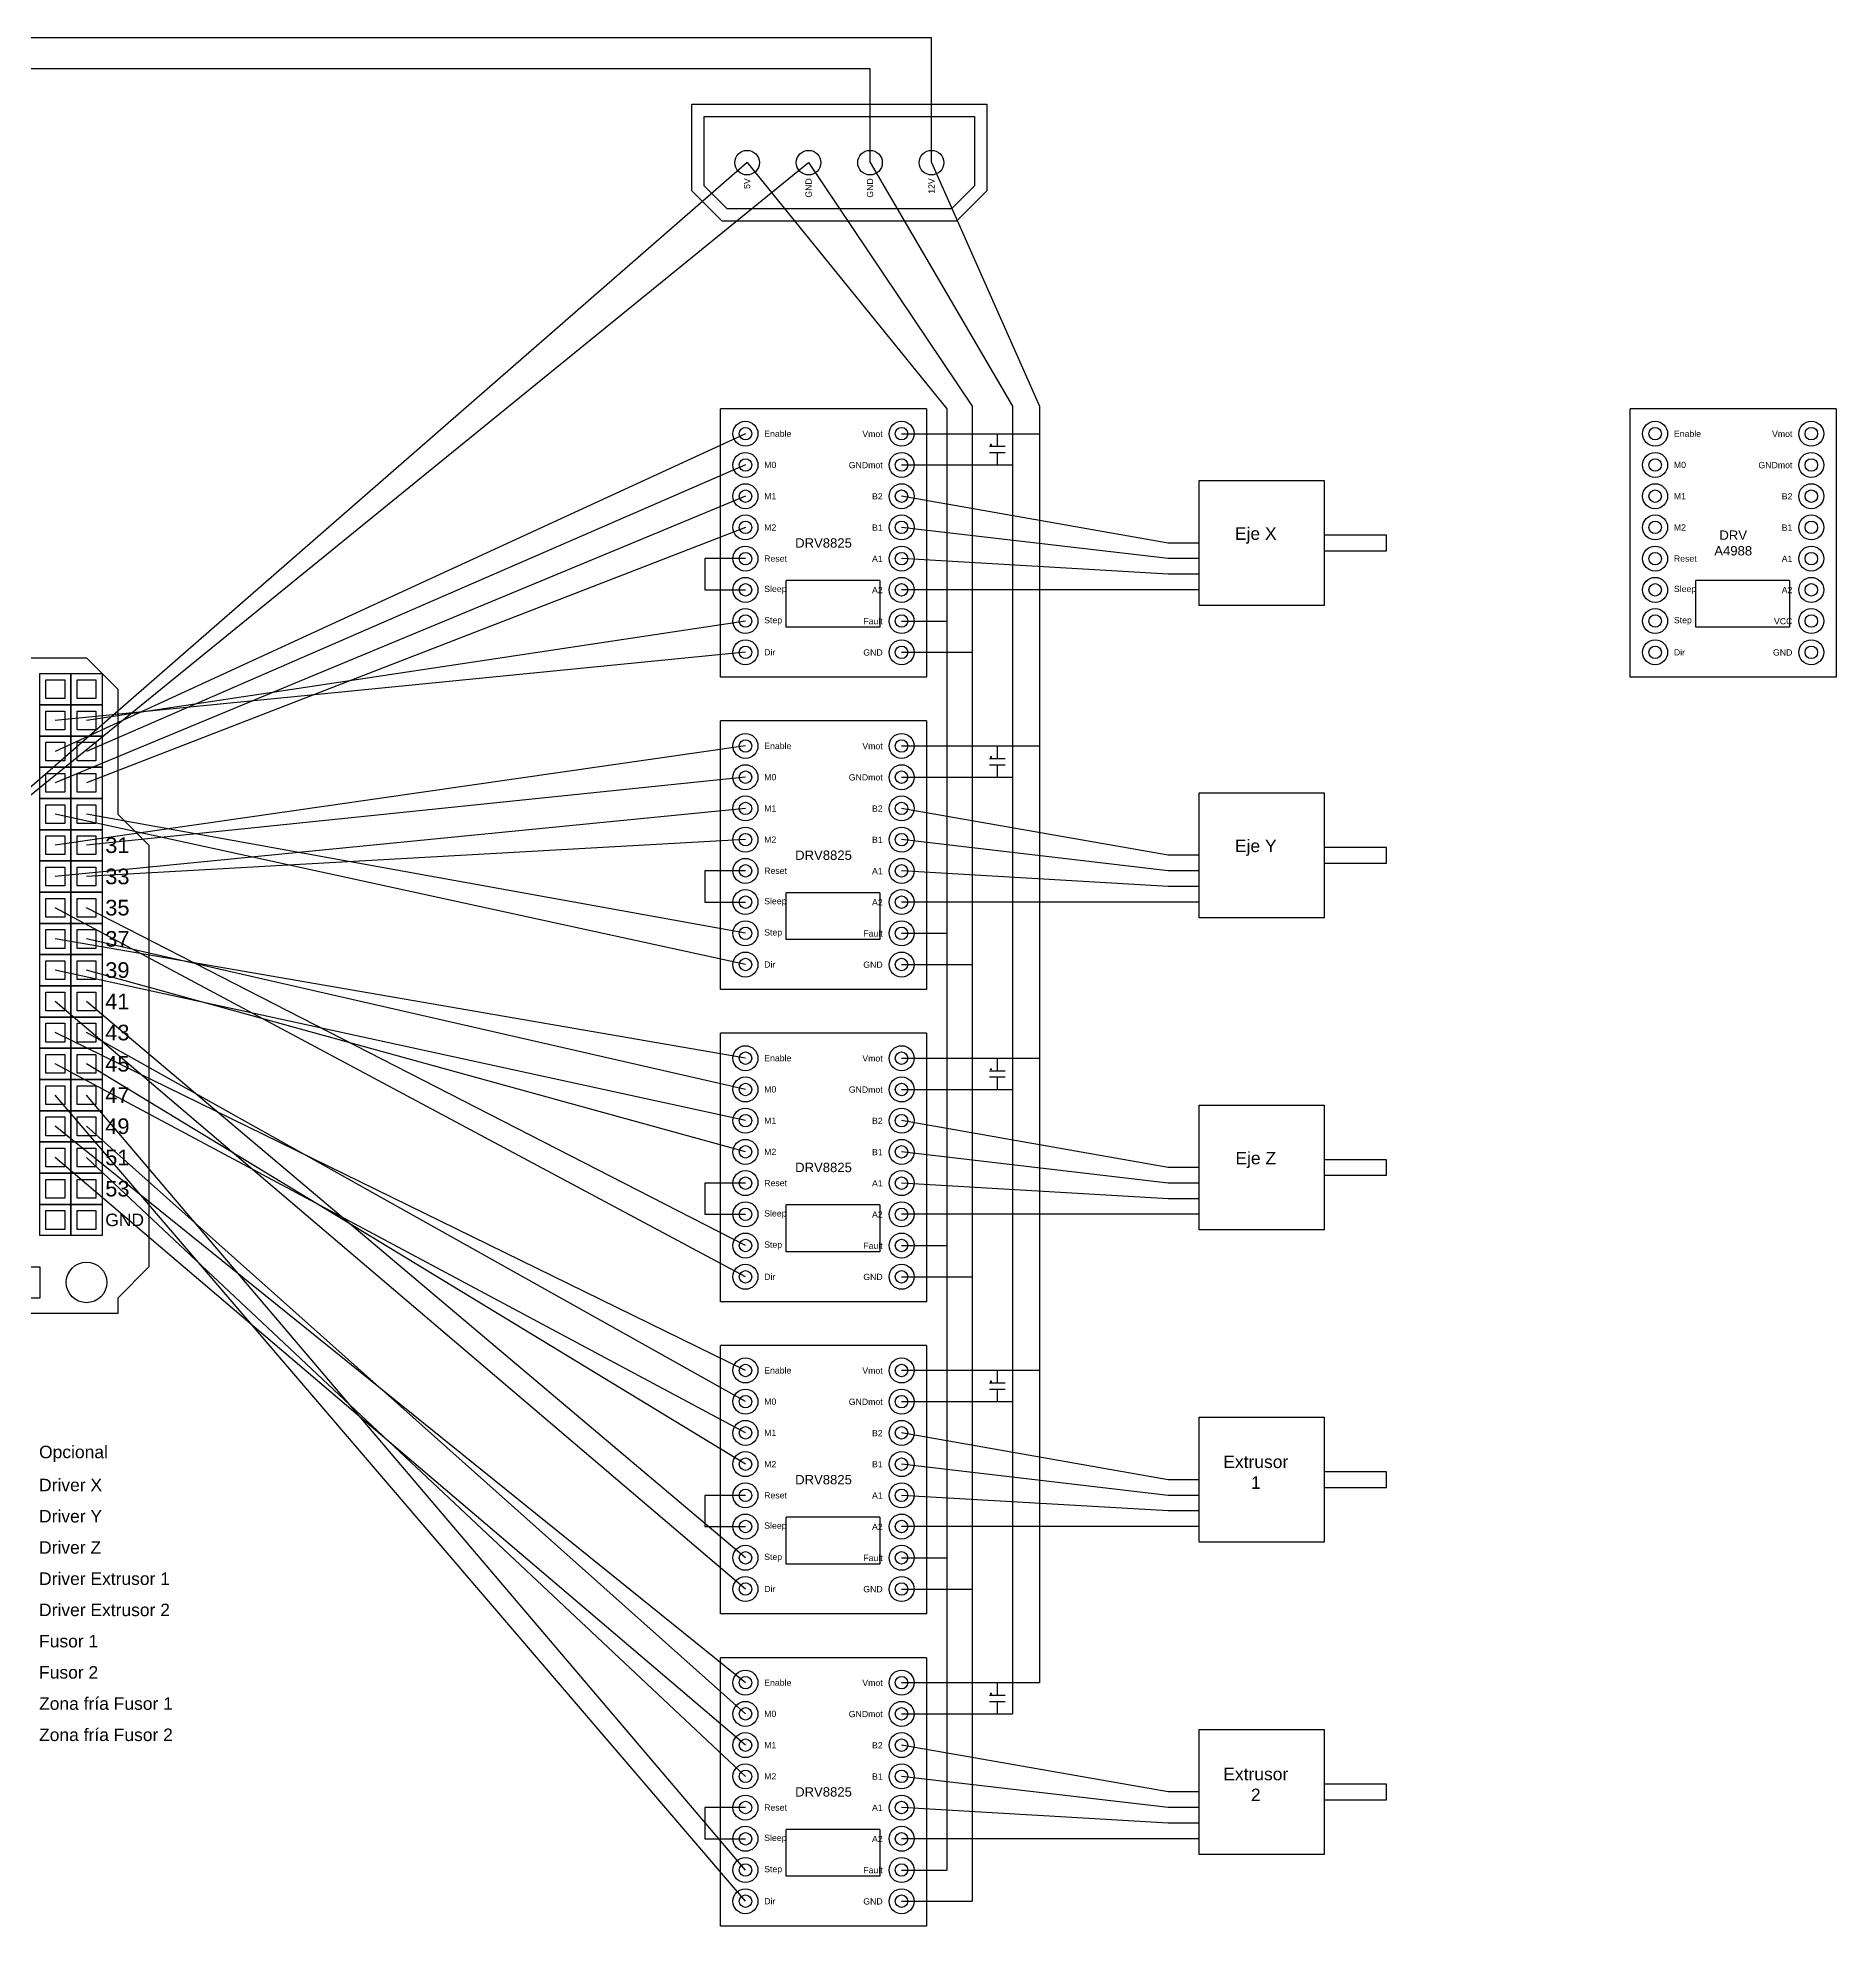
# Model space of a CAD drawing. Header units: millimetres. Extents: x 7505 to 27833, y -9600 to 533.
# Drawn here: x 11399 to 17160, y -5515 to 533 of the extents above; entities that cross this region are included whole.
import ezdxf
from ezdxf.enums import TextEntityAlignment as Align

# ---------------------------------------------------------------- set-up
doc = ezdxf.new("R2010")
doc.units = ezdxf.units.MM
doc.layers.add('Electronica', color=5, linetype='Continuous')
doc.styles.get("Standard").update_dxf_attribs({"font": 'arial.ttf'})

msp = doc.modelspace()

# ---------------------------------------------------------------- linework, layer by layer
at = {"color": 1}
for p, q in [((14246, -655.1), (13586, -655.1)), ((13586, -1515.1), (13586, -655.1)), ((14246, -655.1), (14246, -1515.1)), ((17159.6, -655.1), (16499.6, -655.1)), ((16499.6, -1515.1), (16499.6, -655.1)), ((17159.6, -655.1), (17159.6, -1515.1)), ((14096, -1205.1), (13796, -1205.1)), ((13796, -1355.1), (13796, -1205.1)), ((14096, -1205.1), (14096, -1355.1)), ((17009.6, -1205.1), (16709.6, -1205.1)), ((16709.6, -1355.1), (16709.6, -1205.1)), ((17009.6, -1205.1), (17009.6, -1355.1)), ((14096, -1355.1), (13796, -1355.1)), ((17009.6, -1355.1), (16709.6, -1355.1)), ((14246, -1515.1), (13586, -1515.1)), ((17159.6, -1515.1), (16499.6, -1515.1)), ((14246, -1655.1), (13586, -1655.1)), ((13586, -2515.1), (13586, -1655.1)), ((14246, -1655.1), (14246, -2515.1)), ((14096, -2205.1), (13796, -2205.1)), ((13796, -2355.1), (13796, -2205.1)), ((14096, -2205.1), (14096, -2355.1)), ((14096, -2355.1), (13796, -2355.1)), ((14246, -2515.1), (13586, -2515.1)), ((14246, -2655.1), (13586, -2655.1)), ((13586, -3515.1), (13586, -2655.1)), ((14246, -2655.1), (14246, -3515.1)), ((14096, -3205.1), (13796, -3205.1)), ((13796, -3355.1), (13796, -3205.1)), ((14096, -3205.1), (14096, -3355.1)), ((14096, -3355.1), (13796, -3355.1)), ((14246, -3515.1), (13586, -3515.1)), ((14246, -3655.1), (13586, -3655.1)), ((13586, -4515.1), (13586, -3655.1)), ((14246, -3655.1), (14246, -4515.1)), ((14096, -4205.1), (13796, -4205.1)), ((13796, -4355.1), (13796, -4205.1)), ((14096, -4205.1), (14096, -4355.1)), ((14096, -4355.1), (13796, -4355.1)), ((14246, -4515.1), (13586, -4515.1)), ((14246, -4655.1), (13586, -4655.1)), ((13586, -5515.1), (13586, -4655.1)), ((14246, -4655.1), (14246, -5515.1)), ((14096, -5205.1), (13796, -5205.1)), ((13796, -5355.1), (13796, -5205.1)), ((14096, -5205.1), (14096, -5355.1)), ((14096, -5355.1), (13796, -5355.1)), ((14246, -5515.1), (13586, -5515.1))]:
    msp.add_line(p, q, dxfattribs=at)
at = {"color": 7}
for points in [[(13494, 43), (13494, 320.1), (14438.9, 320.1), (14438.9, 43), (14342, -53.9), (13590.9, -53.9)], [(13533.4, 59.3), (13533.4, 280.7), (14399.5, 280.7), (14399.5, 59.3), (14325.7, -14.5), (13607.2, -14.5)]]:
    msp.add_lwpolyline(points, close=True, dxfattribs=at)
at = {"color": 1}
msp.add_lwpolyline([(7755.5, -1828.2), (7755.5, -1453.2), (11555.5, -1453.2), (11655.5, -1553.2), (11655.5, -1953.2), (11755.5, -2053.2), (11755.5, -3403.2), (11655.5, -3503.2), (11655.5, -3553.2), (7755.5, -3553.2), (7755.5, -3428.2)], dxfattribs=at)
for points in [[(11405.5, -1603.2), (11405.5, -1503.2), (11505.5, -1503.2), (11505.5, -1603.2)], [(11505.5, -1603.2), (11505.5, -1503.2), (11605.5, -1503.2), (11605.5, -1603.2)], [(11425.5, -1583.2), (11425.5, -1523.2), (11485.5, -1523.2), (11485.5, -1583.2)], [(11525.5, -1583.2), (11525.5, -1523.2), (11585.5, -1523.2), (11585.5, -1583.2)], [(11405.5, -1703.2), (11405.5, -1603.2), (11505.5, -1603.2), (11505.5, -1703.2)], [(11425.5, -1683.2), (11425.5, -1623.2), (11485.5, -1623.2), (11485.5, -1683.2)], [(11505.5, -1703.2), (11505.5, -1603.2), (11605.5, -1603.2), (11605.5, -1703.2)], [(11525.5, -1683.2), (11525.5, -1623.2), (11585.5, -1623.2), (11585.5, -1683.2)], [(11405.5, -1803.2), (11405.5, -1703.2), (11505.5, -1703.2), (11505.5, -1803.2)], [(11425.5, -1783.2), (11425.5, -1723.2), (11485.5, -1723.2), (11485.5, -1783.2)], [(11505.5, -1803.2), (11505.5, -1703.2), (11605.5, -1703.2), (11605.5, -1803.2)], [(11525.5, -1783.2), (11525.5, -1723.2), (11585.5, -1723.2), (11585.5, -1783.2)], [(11405.5, -1903.2), (11405.5, -1803.2), (11505.5, -1803.2), (11505.5, -1903.2)], [(11505.5, -1903.2), (11505.5, -1803.2), (11605.5, -1803.2), (11605.5, -1903.2)], [(11425.5, -1883.2), (11425.5, -1823.2), (11485.5, -1823.2), (11485.5, -1883.2)], [(11525.5, -1883.2), (11525.5, -1823.2), (11585.5, -1823.2), (11585.5, -1883.2)], [(11405.5, -2003.2), (11405.5, -1903.2), (11505.5, -1903.2), (11505.5, -2003.2)], [(11425.5, -1983.2), (11425.5, -1923.2), (11485.5, -1923.2), (11485.5, -1983.2)], [(11505.5, -2003.2), (11505.5, -1903.2), (11605.5, -1903.2), (11605.5, -2003.2)], [(11525.5, -1983.2), (11525.5, -1923.2), (11585.5, -1923.2), (11585.5, -1983.2)], [(11405.5, -2103.2), (11405.5, -2003.2), (11505.5, -2003.2), (11505.5, -2103.2)], [(11425.5, -2083.2), (11425.5, -2023.2), (11485.5, -2023.2), (11485.5, -2083.2)], [(11505.5, -2103.2), (11505.5, -2003.2), (11605.5, -2003.2), (11605.5, -2103.2)], [(11525.5, -2083.2), (11525.5, -2023.2), (11585.5, -2023.2), (11585.5, -2083.2)], [(11405.5, -2203.2), (11405.5, -2103.2), (11505.5, -2103.2), (11505.5, -2203.2)], [(11505.5, -2203.2), (11505.5, -2103.2), (11605.5, -2103.2), (11605.5, -2203.2)], [(11425.5, -2183.2), (11425.5, -2123.2), (11485.5, -2123.2), (11485.5, -2183.2)], [(11525.5, -2183.2), (11525.5, -2123.2), (11585.5, -2123.2), (11585.5, -2183.2)], [(11405.5, -2303.2), (11405.5, -2203.2), (11505.5, -2203.2), (11505.5, -2303.2)], [(11425.5, -2283.2), (11425.5, -2223.2), (11485.5, -2223.2), (11485.5, -2283.2)], [(11505.5, -2303.2), (11505.5, -2203.2), (11605.5, -2203.2), (11605.5, -2303.2)], [(11525.5, -2283.2), (11525.5, -2223.2), (11585.5, -2223.2), (11585.5, -2283.2)], [(11405.5, -2403.2), (11405.5, -2303.2), (11505.5, -2303.2), (11505.5, -2403.2)], [(11425.5, -2383.2), (11425.5, -2323.2), (11485.5, -2323.2), (11485.5, -2383.2)], [(11505.5, -2403.2), (11505.5, -2303.2), (11605.5, -2303.2), (11605.5, -2403.2)], [(11525.5, -2383.2), (11525.5, -2323.2), (11585.5, -2323.2), (11585.5, -2383.2)], [(11405.5, -2503.2), (11405.5, -2403.2), (11505.5, -2403.2), (11505.5, -2503.2)], [(11505.5, -2503.2), (11505.5, -2403.2), (11605.5, -2403.2), (11605.5, -2503.2)], [(11425.5, -2483.2), (11425.5, -2423.2), (11485.5, -2423.2), (11485.5, -2483.2)], [(11525.5, -2483.2), (11525.5, -2423.2), (11585.5, -2423.2), (11585.5, -2483.2)], [(11405.5, -2603.2), (11405.5, -2503.2), (11505.5, -2503.2), (11505.5, -2603.2)], [(11425.5, -2583.2), (11425.5, -2523.2), (11485.5, -2523.2), (11485.5, -2583.2)], [(11505.5, -2603.2), (11505.5, -2503.2), (11605.5, -2503.2), (11605.5, -2603.2)], [(11525.5, -2583.2), (11525.5, -2523.2), (11585.5, -2523.2), (11585.5, -2583.2)], [(11405.5, -2703.2), (11405.5, -2603.2), (11505.5, -2603.2), (11505.5, -2703.2)], [(11425.5, -2683.2), (11425.5, -2623.2), (11485.5, -2623.2), (11485.5, -2683.2)], [(11505.5, -2703.2), (11505.5, -2603.2), (11605.5, -2603.2), (11605.5, -2703.2)], [(11525.5, -2683.2), (11525.5, -2623.2), (11585.5, -2623.2), (11585.5, -2683.2)], [(11405.5, -2803.2), (11405.5, -2703.2), (11505.5, -2703.2), (11505.5, -2803.2)], [(11505.5, -2803.2), (11505.5, -2703.2), (11605.5, -2703.2), (11605.5, -2803.2)], [(11425.5, -2783.2), (11425.5, -2723.2), (11485.5, -2723.2), (11485.5, -2783.2)], [(11525.5, -2783.2), (11525.5, -2723.2), (11585.5, -2723.2), (11585.5, -2783.2)], [(11405.5, -2903.2), (11405.5, -2803.2), (11505.5, -2803.2), (11505.5, -2903.2)], [(11425.5, -2883.2), (11425.5, -2823.2), (11485.5, -2823.2), (11485.5, -2883.2)], [(11505.5, -2903.2), (11505.5, -2803.2), (11605.5, -2803.2), (11605.5, -2903.2)], [(11525.5, -2883.2), (11525.5, -2823.2), (11585.5, -2823.2), (11585.5, -2883.2)], [(11405.5, -3003.2), (11405.5, -2903.2), (11505.5, -2903.2), (11505.5, -3003.2)], [(11425.5, -2983.2), (11425.5, -2923.2), (11485.5, -2923.2), (11485.5, -2983.2)], [(11505.5, -3003.2), (11505.5, -2903.2), (11605.5, -2903.2), (11605.5, -3003.2)], [(11525.5, -2983.2), (11525.5, -2923.2), (11585.5, -2923.2), (11585.5, -2983.2)], [(11405.5, -3103.2), (11405.5, -3003.2), (11505.5, -3003.2), (11505.5, -3103.2)], [(11425.5, -3083.2), (11425.5, -3023.2), (11485.5, -3023.2), (11485.5, -3083.2)], [(11505.5, -3103.2), (11505.5, -3003.2), (11605.5, -3003.2), (11605.5, -3103.2)], [(11525.5, -3083.2), (11525.5, -3023.2), (11585.5, -3023.2), (11585.5, -3083.2)], [(11405.5, -3203.2), (11405.5, -3103.2), (11505.5, -3103.2), (11505.5, -3203.2)], [(11425.5, -3183.2), (11425.5, -3123.2), (11485.5, -3123.2), (11485.5, -3183.2)], [(11505.5, -3203.2), (11505.5, -3103.2), (11605.5, -3103.2), (11605.5, -3203.2)], [(11525.5, -3183.2), (11525.5, -3123.2), (11585.5, -3123.2), (11585.5, -3183.2)], [(11405.5, -3303.2), (11405.5, -3203.2), (11505.5, -3203.2), (11505.5, -3303.2)], [(11505.5, -3303.2), (11505.5, -3203.2), (11605.5, -3203.2), (11605.5, -3303.2)], [(11425.5, -3283.2), (11425.5, -3223.2), (11485.5, -3223.2), (11485.5, -3283.2)], [(11525.5, -3283.2), (11525.5, -3223.2), (11585.5, -3223.2), (11585.5, -3283.2)], [(11305.5, -3503.2), (11305.5, -3403.2), (11405.5, -3403.2), (11405.5, -3503.2)]]:
    msp.add_lwpolyline(points, close=True)
at = {"color": 7}
for centre in [(13671.2, 133.1), (13868.1, 133.1), (14064.9, 133.1), (14261.8, 133.1)]:
    msp.add_circle(centre, 39.4, dxfattribs=at)
for centre, radius in [((13666, -735.1), 40), ((13666, -735.1), 20), ((14166, -735.1), 40), ((14166, -735.1), 20), ((16579.6, -735.1), 40), ((16579.6, -735.1), 20), ((17079.6, -735.1), 40), ((17079.6, -735.1), 20), ((13666, -835.1), 40), ((13666, -835.1), 20), ((14166, -835.1), 40), ((14166, -835.1), 20), ((16579.6, -835.1), 40), ((16579.6, -835.1), 20), ((17079.6, -835.1), 40), ((17079.6, -835.1), 20), ((13666, -935.1), 40), ((14166, -935.1), 40), ((16579.6, -935.1), 40), ((17079.6, -935.1), 40), ((13666, -935.1), 20), ((14166, -935.1), 20), ((16579.6, -935.1), 20), ((17079.6, -935.1), 20), ((13666, -1035.1), 40), ((13666, -1035.1), 20), ((14166, -1035.1), 40), ((14166, -1035.1), 20), ((16579.6, -1035.1), 40), ((16579.6, -1035.1), 20), ((17079.6, -1035.1), 40), ((17079.6, -1035.1), 20), ((13666, -1135.1), 40), ((13666, -1135.1), 20), ((14166, -1135.1), 40), ((14166, -1135.1), 20), ((16579.6, -1135.1), 40), ((16579.6, -1135.1), 20), ((17079.6, -1135.1), 40), ((17079.6, -1135.1), 20), ((13666, -1235.1), 40), ((14166, -1235.1), 40), ((16579.6, -1235.1), 40), ((17079.6, -1235.1), 40), ((13666, -1235.1), 20), ((14166, -1235.1), 20), ((16579.6, -1235.1), 20), ((17079.6, -1235.1), 20), ((13666, -1335.1), 40), ((13666, -1335.1), 20), ((14166, -1335.1), 40), ((14166, -1335.1), 20), ((16579.6, -1335.1), 40), ((16579.6, -1335.1), 20), ((17079.6, -1335.1), 40), ((17079.6, -1335.1), 20), ((13666, -1435.1), 40), ((13666, -1435.1), 20), ((14166, -1435.1), 40), ((14166, -1435.1), 20), ((16579.6, -1435.1), 40), ((16579.6, -1435.1), 20), ((17079.6, -1435.1), 40), ((17079.6, -1435.1), 20), ((13666, -1735.1), 40), ((13666, -1735.1), 20), ((14166, -1735.1), 40), ((14166, -1735.1), 20), ((13666, -1835.1), 40), ((14166, -1835.1), 40), ((13666, -1835.1), 20), ((14166, -1835.1), 20), ((13666, -1935.1), 40), ((13666, -1935.1), 20), ((14166, -1935.1), 40), ((14166, -1935.1), 20), ((13666, -2035.1), 40), ((14166, -2035.1), 40), ((13666, -2035.1), 20), ((14166, -2035.1), 20), ((13666, -2135.1), 40), ((13666, -2135.1), 20), ((14166, -2135.1), 40), ((14166, -2135.1), 20), ((13666, -2235.1), 40), ((13666, -2235.1), 20), ((14166, -2235.1), 40), ((14166, -2235.1), 20), ((13666, -2335.1), 40), ((14166, -2335.1), 40), ((13666, -2335.1), 20), ((14166, -2335.1), 20), ((13666, -2435.1), 40), ((13666, -2435.1), 20), ((14166, -2435.1), 40), ((14166, -2435.1), 20), ((13666, -2735.1), 40), ((13666, -2735.1), 20), ((14166, -2735.1), 40), ((14166, -2735.1), 20), ((13666, -2835.1), 40), ((13666, -2835.1), 20), ((14166, -2835.1), 40), ((14166, -2835.1), 20), ((13666, -2935.1), 40), ((14166, -2935.1), 40), ((13666, -2935.1), 20), ((14166, -2935.1), 20), ((13666, -3035.1), 40), ((13666, -3035.1), 20), ((14166, -3035.1), 40), ((14166, -3035.1), 20), ((13666, -3135.1), 40), ((13666, -3135.1), 20), ((14166, -3135.1), 40), ((14166, -3135.1), 20), ((13666, -3235.1), 40), ((14166, -3235.1), 40), ((13666, -3235.1), 20), ((14166, -3235.1), 20), ((13666, -3335.1), 40), ((13666, -3335.1), 20), ((14166, -3335.1), 40), ((14166, -3335.1), 20), ((13666, -3435.1), 40), ((13666, -3435.1), 20), ((14166, -3435.1), 40), ((14166, -3435.1), 20), ((13666, -3735.1), 40), ((13666, -3735.1), 20), ((14166, -3735.1), 40), ((14166, -3735.1), 20), ((13666, -3835.1), 40), ((14166, -3835.1), 40), ((13666, -3835.1), 20), ((14166, -3835.1), 20), ((13666, -3935.1), 40), ((13666, -3935.1), 20), ((14166, -3935.1), 40), ((14166, -3935.1), 20), ((13666, -4035.1), 40), ((13666, -4035.1), 20), ((14166, -4035.1), 40), ((14166, -4035.1), 20), ((13666, -4135.1), 40), ((14166, -4135.1), 40), ((13666, -4135.1), 20), ((14166, -4135.1), 20), ((13666, -4235.1), 40), ((13666, -4235.1), 20), ((14166, -4235.1), 40), ((14166, -4235.1), 20), ((13666, -4335.1), 40), ((13666, -4335.1), 20), ((14166, -4335.1), 40), ((14166, -4335.1), 20), ((13666, -4435.1), 40), ((13666, -4435.1), 20), ((14166, -4435.1), 40), ((14166, -4435.1), 20), ((13666, -4735.1), 40), ((13666, -4735.1), 20), ((14166, -4735.1), 40), ((14166, -4735.1), 20), ((13666, -4835.1), 40), ((13666, -4835.1), 20), ((14166, -4835.1), 40), ((14166, -4835.1), 20), ((13666, -4935.1), 40), ((14166, -4935.1), 40), ((13666, -4935.1), 20), ((14166, -4935.1), 20), ((13666, -5035.1), 40), ((13666, -5035.1), 20), ((14166, -5035.1), 40), ((14166, -5035.1), 20), ((13666, -5135.1), 40), ((13666, -5135.1), 20), ((14166, -5135.1), 40), ((14166, -5135.1), 20), ((13666, -5235.1), 40), ((14166, -5235.1), 40), ((13666, -5235.1), 20), ((14166, -5235.1), 20), ((13666, -5335.1), 40), ((13666, -5335.1), 20), ((14166, -5335.1), 40), ((14166, -5335.1), 20), ((13666, -5435.1), 40), ((13666, -5435.1), 20), ((14166, -5435.1), 40), ((14166, -5435.1), 20)]:
    msp.add_circle(centre, radius)
at = {"color": 1}
msp.add_circle((11555.5, -3453.2), 65, dxfattribs=at)
at = {"layer": 'Electronica', "color": 3}
for p, q in [((13666, -735.1), (11455.5, -1753.2)), ((13666, -1735.1), (11455.5, -2053.2)), ((13666, -2735.1), (11455.5, -2353.2)), ((13666, -3735.1), (11455.5, -2653.2)), ((13666, -4735.1), (11455.5, -2953.2))]:
    msp.add_line(p, q, dxfattribs=at)
at = {"layer": 'Electronica', "color": 2}
for p, q in [((14166, -735.1), (14607.9, -735.1)), ((14166, -1735.1), (14607.9, -1735.1)), ((14166, -2735.1), (14607.9, -2735.1)), ((14607.9, -3735.1), (14166, -3735.1)), ((14607.9, -4735.1), (14166, -4735.1))]:
    msp.add_line(p, q, dxfattribs=at)
at = {"layer": 'Electronica', "color": 251}
for p, q in [((14166, -835.1), (14521.7, -835.1)), ((14166, -1835.1), (14521.7, -1835.1)), ((14166, -2835.1), (14521.7, -2835.1)), ((14166, -3835.1), (14521.7, -3835.1)), ((14166, -4835.1), (14521.7, -4835.1))]:
    msp.add_line(p, q, dxfattribs=at)
at = {"layer": 'Electronica', "color": 7}
for p, q in [((13666, -1135.1), (13536, -1135.1)), ((13536, -1135.1), (13536, -1235.1)), ((13536, -1235.1), (13666, -1235.1)), ((13666, -2135.1), (13536, -2135.1)), ((13536, -2135.1), (13536, -2235.1)), ((13536, -2235.1), (13666, -2235.1)), ((13666, -3135.1), (13536, -3135.1)), ((13536, -3135.1), (13536, -3235.1)), ((13536, -3235.1), (13666, -3235.1)), ((13666, -4135.1), (13536, -4135.1)), ((13536, -4135.1), (13536, -4235.1)), ((13536, -4235.1), (13666, -4235.1)), ((13666, -5135.1), (13536, -5135.1)), ((13536, -5135.1), (13536, -5235.1)), ((13536, -5235.1), (13666, -5235.1))]:
    msp.add_line(p, q, dxfattribs=at)
at = {"layer": 'Electronica', "color": 1}
for p, q in [((14166, -1335.1), (14311, -1335.1)), ((14166, -2335.1), (14311, -2335.1)), ((14166, -3335.1), (14311, -3335.1)), ((14166, -4335.1), (14311, -4335.1)), ((14166, -5335.1), (14311, -5335.1))]:
    msp.add_line(p, q, dxfattribs=at)
at = {"layer": 'Electronica', "color": 253}
msp.add_line((14166, -5435.1), (14392.6, -5435.1), dxfattribs=at)
at = {"layer": 'Electronica', "color": 2}
for points in [[(14261.8, 133.1), (14261.8, 533.1), (9600, 533.1)], [(14261.8, 133.1), (14607.9, -647), (14607.9, -1735.1), (14607.9, -2735.1), (14607.9, -4735.1)]]:
    msp.add_lwpolyline(points, dxfattribs=at)
at = {"layer": 'Electronica', "color": 251}
for points in [[(14064.9, 133.1), (14064.9, 433.1), (9700, 433.1)], [(14064.9, 133.1), (14521.7, -647), (14521.7, -1835.1), (14521.7, -2835.1), (14521.7, -4835.1)], [(15019.4, -1185.1), (14166, -1135.1)], [(15019.4, -2185.1), (14166, -2135.1)], [(15019.4, -3185.1), (14166, -3135.1)], [(15019.4, -4185.1), (14166, -4135.1)], [(15019.4, -5185.1), (14166, -5135.1)]]:
    msp.add_lwpolyline(points, dxfattribs=at)
at = {"layer": 'Electronica', "color": 253}
for points in [[(9455.5, -3453.2), (13868.1, 133.1)], [(13868.1, 133.1), (14392.6, -647), (14392.6, -1435.1), (14392.6, -2435.1), (14392.6, -3435.1), (14392.6, -5435.1)], [(14166, -1435.1), (14392.6, -1435.1)], [(14166, -2435.1), (14392.6, -2435.1)], [(14166, -3435.1), (14392.6, -3435.1)], [(14166, -4435.1), (14392.6, -4435.1)]]:
    msp.add_lwpolyline(points, dxfattribs=at)
at = {"layer": 'Electronica', "color": 1}
for points in [[(13671.2, 133.1), (9555.5, -3453.2)], [(13671.2, 133.1), (14311, -655.1), (14311, -1335.1), (14311, -2335.1), (14311, -3335.1), (14311, -4335.1), (14311, -5335.1)], [(15019.4, -1135.1), (14166, -1035.1)], [(15019.4, -2135.1), (14166, -2035.1)], [(15019.4, -3135.1), (14166, -3035.1)], [(15019.4, -4135.1), (14166, -4035.1)], [(15019.4, -5135.1), (14166, -5035.1)]]:
    msp.add_lwpolyline(points, dxfattribs=at)
at = {"layer": 'Electronica', "color": 7}
for points in [[(14447.3, -775.1), (14497.3, -775.1)], [(14449.8, -770.1), (14454.8, -770.1)], [(14452.3, -767.6), (14452.3, -772.6)], [(14472.3, -735.1), (14472.3, -775.1)], [(14447.3, -795.1), (14497.3, -795.1)], [(14472.3, -795.1), (14472.3, -835.1)], [(14472.3, -1735.1), (14472.3, -1775.1)], [(14447.3, -1775.1), (14497.3, -1775.1)], [(14447.3, -1795.1), (14497.3, -1795.1)], [(14449.8, -1770.1), (14454.8, -1770.1)], [(14452.3, -1767.6), (14452.3, -1772.6)], [(14472.3, -1795.1), (14472.3, -1835.1)], [(14447.3, -2775.1), (14497.3, -2775.1)], [(14449.8, -2770.1), (14454.8, -2770.1)], [(14452.3, -2767.6), (14452.3, -2772.6)], [(14472.3, -2735.1), (14472.3, -2775.1)], [(14447.3, -2795.1), (14497.3, -2795.1)], [(14472.3, -2795.1), (14472.3, -2835.1)], [(14472.3, -3735.1), (14472.3, -3775.1)], [(14447.3, -3775.1), (14497.3, -3775.1)], [(14447.3, -3795.1), (14497.3, -3795.1)], [(14449.8, -3770.1), (14454.8, -3770.1)], [(14452.3, -3767.6), (14452.3, -3772.6)], [(14472.3, -3795.1), (14472.3, -3835.1)], [(14447.3, -4775.1), (14497.3, -4775.1)], [(14449.8, -4770.1), (14454.8, -4770.1)], [(14452.3, -4767.6), (14452.3, -4772.6)], [(14472.3, -4735.1), (14472.3, -4775.1)], [(14447.3, -4795.1), (14497.3, -4795.1)], [(14472.3, -4795.1), (14472.3, -4835.1)]]:
    msp.add_lwpolyline(points, dxfattribs=at)
at = {"layer": 'Electronica', "color": 3}
for points in [[(13666, -835.1), (11555.5, -1753.2)], [(13666, -935.1), (11455.5, -1853.2)], [(13666, -1035.1), (11555.5, -1853.2)], [(15019.4, -1235.1), (14166, -1235.1)], [(13666, -1835.1), (11555.5, -2053.2)], [(13666, -1935.1), (11455.5, -2153.2)], [(13666, -2035.1), (11555.5, -2153.2)], [(15019.4, -2235.1), (14166, -2235.1)], [(13666, -2835.1), (11555.5, -2353.2)], [(13666, -2935.1), (11455.5, -2453.2)], [(13666, -3035.1), (11555.5, -2453.2)], [(13666, -3835.1), (11555.5, -2653.2)], [(13666, -3935.1), (11455.5, -2753.2)], [(13666, -4035.1), (11555.5, -2753.2)], [(13666, -4835.1), (11555.5, -2953.2)], [(13666, -4935.1), (11455.5, -3053.2)], [(13666, -5035.1), (11555.5, -3053.2)], [(15019.4, -3235.1), (14166, -3235.1)], [(15019.4, -4235.1), (14166, -4235.1)], [(15019.4, -5235.1), (14166, -5235.1)]]:
    msp.add_lwpolyline(points, dxfattribs=at)
at = {"layer": 'Electronica', "color": 6}
for points in [[(15519.4, -885.1), (15519.4, -1285.1), (15119.4, -1285.1), (15119.4, -885.1)], [(15519.4, -1885.1), (15519.4, -2285.1), (15119.4, -2285.1), (15119.4, -1885.1)], [(15519.4, -2885.1), (15519.4, -3285.1), (15119.4, -3285.1), (15119.4, -2885.1)], [(15519.4, -3885.1), (15519.4, -4285.1), (15119.4, -4285.1), (15119.4, -3885.1)], [(15519.4, -4885.1), (15519.4, -5285.1), (15119.4, -5285.1), (15119.4, -4885.1)]]:
    msp.add_lwpolyline(points, close=True, dxfattribs=at)
at = {"layer": 'Electronica'}
for points in [[(15019.4, -1085.1), (14166, -935.1)], [(15019.4, -2085.1), (14166, -1935.1)], [(15019.4, -3085.1), (14166, -2935.1)], [(15019.4, -4085.1), (14166, -3935.1)], [(15019.4, -5085.1), (14166, -4935.1)]]:
    msp.add_lwpolyline(points, dxfattribs=at)
at = {"layer": 'Electronica', "color": 6}
for points in [[(15119.4, -1085.1), (15019.4, -1085.1)], [(15519.4, -1110.1), (15719.4, -1110.1), (15719.4, -1060.1), (15519.4, -1060.1)], [(15119.4, -1135.1), (15019.4, -1135.1)], [(15119.4, -1185.1), (15019.4, -1185.1)], [(15119.4, -1235.1), (15019.4, -1235.1)], [(13666, -1435.1), (11455.5, -1653.2)], [(13666, -2435.1), (11455.5, -1953.2)], [(15119.4, -2085.1), (15019.4, -2085.1)], [(15519.4, -2110.1), (15719.4, -2110.1), (15719.4, -2060.1), (15519.4, -2060.1)], [(15119.4, -2135.1), (15019.4, -2135.1)], [(15119.4, -2185.1), (15019.4, -2185.1)], [(15119.4, -2235.1), (15019.4, -2235.1)], [(13666, -3435.1), (11455.5, -2253.2)], [(13666, -4435.1), (11455.5, -2553.2)], [(13666, -5435.1), (11455.5, -2853.2)], [(15519.4, -3110.1), (15719.4, -3110.1), (15719.4, -3060.1), (15519.4, -3060.1)], [(15119.4, -3085.1), (15019.4, -3085.1)], [(15119.4, -3135.1), (15019.4, -3135.1)], [(15119.4, -3185.1), (15019.4, -3185.1)], [(15119.4, -3235.1), (15019.4, -3235.1)], [(15119.4, -4085.1), (15019.4, -4085.1)], [(15519.4, -4110.1), (15719.4, -4110.1), (15719.4, -4060.1), (15519.4, -4060.1)], [(15119.4, -4135.1), (15019.4, -4135.1)], [(15119.4, -4185.1), (15019.4, -4185.1)], [(15119.4, -4235.1), (15019.4, -4235.1)], [(15519.4, -5110.1), (15719.4, -5110.1), (15719.4, -5060.1), (15519.4, -5060.1)], [(15119.4, -5085.1), (15019.4, -5085.1)], [(15119.4, -5135.1), (15019.4, -5135.1)], [(15119.4, -5185.1), (15019.4, -5185.1)], [(15119.4, -5235.1), (15019.4, -5235.1)]]:
    msp.add_lwpolyline(points, dxfattribs=at)
at = {"layer": 'Electronica', "color": 4}
for points in [[(13666, -1335.1), (11555.5, -1653.2)], [(13666, -2335.1), (11555.5, -1953.2)], [(13666, -3335.1), (11555.5, -2253.2)], [(13666, -4335.1), (11555.5, -2553.2)], [(13666, -5335.1), (11555.5, -2853.2)]]:
    msp.add_lwpolyline(points, dxfattribs=at)

# ---------------------------------------------------------------- texts
for s, p in [('5V', (13671.2, 83.1)), ('GND', (13868.1, 83.1)), ('GND', (14064.9, 83.1)), ('12V', (14261.8, 83.1))]:
    msp.add_text(s, height=20, rotation=90).set_placement(p, align=Align.MIDDLE_RIGHT)
for s, width, insert, char_height, attachment_point in [('Enable', 4.5, (13726, -735.1), 20, 4), ('Vmot', 4.5, (14105.5, -735.7), 20, 6), ('Enable', 4.5, (16639.6, -735.1), 20, 4), ('Vmot', 4.5, (17019.1, -735.7), 20, 6), ('M0', 4.5, (13726, -835.1), 20, 4), ('GNDmot', 4.5, (14105.5, -835.7), 20, 6), ('M0', 4.5, (16639.6, -835.1), 20, 4), ('GNDmot', 4.5, (17019.1, -835.7), 20, 6), ('M1', 4.5, (13726, -935.1), 20, 4), ('B2', 4.5, (14105.5, -935.7), 20, 6), ('M1', 4.5, (16639.6, -935.1), 20, 4), ('B2', 4.5, (17019.1, -935.7), 20, 6), ('M2', 4.5, (13726, -1035.1), 20, 4), ('B1', 4.5, (14105.5, -1035.7), 20, 6), ('M2', 4.5, (16639.6, -1035.1), 20, 4), ('B1', 4.5, (17019.1, -1035.7), 20, 6), ('DRV8825', 4.5, (13916, -1085.1), 30, 5), ('Eje X', 160.492, (15300.4, -1061), 40, 5), ('DRV A4988', 4.5, (16829.6, -1085.1), 30, 5), ('Reset', 4.5, (13726, -1135.1), 20, 4), ('A1', 4.5, (14105.5, -1135.7), 20, 6), ('Reset', 4.5, (16639.6, -1135.1), 20, 4), ('A1', 4.5, (17019.1, -1135.7), 20, 6), ('Sleep', 4.5, (13726, -1235.1), 20, 4), ('A2', 4.5, (14105.5, -1235.7), 20, 6), ('Sleep', 4.5, (16639.6, -1235.1), 20, 4), ('A2', 4.5, (17019.1, -1235.7), 20, 6), ('Step', 4.5, (13726, -1335.1), 20, 4), ('Fault', 4.5, (14105.5, -1335.7), 20, 6), ('Step', 4.5, (16639.6, -1335.1), 20, 4), ('VCC', 4.5, (17019.1, -1335.7), 20, 6), ('Dir', 4.5, (13726, -1435.1), 20, 4), ('GND', 4.5, (14105.5, -1435.7), 20, 6), ('Dir', 4.5, (16639.6, -1435.1), 20, 4), ('GND', 4.5, (17019.1, -1435.7), 20, 6), ('Enable', 4.5, (13726, -1735.1), 20, 4), ('Vmot', 4.5, (14105.5, -1735.7), 20, 6), ('M0', 4.5, (13726, -1835.1), 20, 4), ('GNDmot', 4.5, (14105.5, -1835.7), 20, 6), ('M1', 4.5, (13726, -1935.1), 20, 4), ('B2', 4.5, (14105.5, -1935.7), 20, 6), ('31', 4.5, (11615.5, -2053.2), 50, 4), ('M2', 4.5, (13726, -2035.1), 20, 4), ('B1', 4.5, (14105.5, -2035.7), 20, 6), ('Eje Y', 160.492, (15300.4, -2061), 40, 5), ('DRV8825', 4.5, (13916, -2085.1), 30, 5), ('33', 4.5, (11615.5, -2153.2), 50, 4), ('Reset', 4.5, (13726, -2135.1), 20, 4), ('A1', 4.5, (14105.5, -2135.7), 20, 6), ('35', 4.5, (11615.5, -2253.2), 50, 4), ('Sleep', 4.5, (13726, -2235.1), 20, 4), ('A2', 4.5, (14105.5, -2235.7), 20, 6), ('37', 4.5, (11615.5, -2353.2), 50, 4), ('Step', 4.5, (13726, -2335.1), 20, 4), ('Fault', 4.5, (14105.5, -2335.7), 20, 6), ('39', 4.5, (11615.5, -2453.2), 50, 4), ('Dir', 4.5, (13726, -2435.1), 20, 4), ('GND', 4.5, (14105.5, -2435.7), 20, 6), ('41', 4.5, (11615.5, -2553.2), 50, 4), ('43', 4.5, (11615.5, -2653.2), 50, 4), ('45', 4.5, (11615.5, -2753.2), 50, 4), ('Enable', 4.5, (13726, -2735.1), 20, 4), ('Vmot', 4.5, (14105.5, -2735.7), 20, 6), ('47', 4.5, (11615.5, -2853.2), 50, 4), ('M0', 4.5, (13726, -2835.1), 20, 4), ('GNDmot', 4.5, (14105.5, -2835.7), 20, 6), ('49', 4.5, (11615.5, -2953.2), 50, 4), ('M1', 4.5, (13726, -2935.1), 20, 4), ('B2', 4.5, (14105.5, -2935.7), 20, 6), ('51', 4.5, (11615.5, -3053.2), 50, 4), ('M2', 4.5, (13726, -3035.1), 20, 4), ('DRV8825', 4.5, (13916, -3085.1), 30, 5), ('B1', 4.5, (14105.5, -3035.7), 20, 6), ('Eje Z', 160.492, (15300.4, -3061), 40, 5), ('53', 4.5, (11615.5, -3153.2), 50, 4), ('Reset', 4.5, (13726, -3135.1), 20, 4), ('A1', 4.5, (14105.5, -3135.7), 20, 6), ('GND', 4.5, (11615.5, -3253.2), 40, 4), ('Sleep', 4.5, (13726, -3235.1), 20, 4), ('A2', 4.5, (14105.5, -3235.7), 20, 6), ('Step', 4.5, (13726, -3335.1), 20, 4), ('Fault', 4.5, (14105.5, -3335.7), 20, 6), ('Dir', 4.5, (13726, -3435.1), 20, 4), ('GND', 4.5, (14105.5, -3435.7), 20, 6), ('Enable', 4.5, (13726, -3735.1), 20, 4), ('Vmot', 4.5, (14105.5, -3735.7), 20, 6), ('M0', 4.5, (13726, -3835.1), 20, 4), ('GNDmot', 4.5, (14105.5, -3835.7), 20, 6), ('M1', 4.5, (13726, -3935.1), 20, 4), ('B2', 4.5, (14105.5, -3935.7), 20, 6), ('Opcional', 347.512, (11403.5, -4002.3), 40, 4), ('M2', 4.5, (13726, -4035.1), 20, 4), ('B1', 4.5, (14105.5, -4035.7), 20, 6), ('Extrusor 1', 83.152, (15300.4, -4061), 40, 5), ('Driver X', 347.512, (11403.5, -4102.3), 40, 4), ('DRV8825', 4.5, (13916, -4085.1), 30, 5), ('Reset', 4.5, (13726, -4135.1), 20, 4), ('A1', 4.5, (14105.5, -4135.7), 20, 6), ('Driver Y', 347.512, (11403.5, -4202.3), 40, 4), ('Sleep', 4.5, (13726, -4235.1), 20, 4), ('A2', 4.5, (14105.5, -4235.7), 20, 6), ('Driver Z', 347.512, (11403.5, -4302.3), 40, 4), ('Step', 4.5, (13726, -4335.1), 20, 4), ('Fault', 4.5, (14105.5, -4335.7), 20, 6), ('Driver Extrusor 1', 567.707, (11403.5, -4402.3), 40, 4), ('Dir', 4.5, (13726, -4435.1), 20, 4), ('GND', 4.5, (14105.5, -4435.7), 20, 6), ('Driver Extrusor 2', 556.632, (11403.5, -4502.3), 40, 4), ('Fusor 1', 347.512, (11403.5, -4602.3), 40, 4), ('Fusor 2', 347.512, (11403.5, -4702.3), 40, 4), ('Enable', 4.5, (13726, -4735.1), 20, 4), ('Vmot', 4.5, (14105.5, -4735.7), 20, 6), ('Zona fría Fusor 1', 455.027, (11403.5, -4802.3), 40, 4), ('M0', 4.5, (13726, -4835.1), 20, 4), ('GNDmot', 4.5, (14105.5, -4835.7), 20, 6), ('Zona fría Fusor 2', 455.027, (11403.5, -4902.3), 40, 4), ('M1', 4.5, (13726, -4935.1), 20, 4), ('B2', 4.5, (14105.5, -4935.7), 20, 6), ('Extrusor 2', 83.152, (15300.4, -5061), 40, 5), ('M2', 4.5, (13726, -5035.1), 20, 4), ('DRV8825', 4.5, (13916, -5085.1), 30, 5), ('B1', 4.5, (14105.5, -5035.7), 20, 6), ('Reset', 4.5, (13726, -5135.1), 20, 4), ('A1', 4.5, (14105.5, -5135.7), 20, 6), ('Sleep', 4.5, (13726, -5235.1), 20, 4), ('A2', 4.5, (14105.5, -5235.7), 20, 6), ('Step', 4.5, (13726, -5335.1), 20, 4), ('Fault', 4.5, (14105.5, -5335.7), 20, 6), ('Dir', 4.5, (13726, -5435.1), 20, 4), ('GND', 4.5, (14105.5, -5435.7), 20, 6)]:
    msp.add_mtext_dynamic_manual_height_columns(s, width=width, gutter_width=12.5, heights=[0], dxfattribs=dict(insert=insert, char_height=char_height, attachment_point=attachment_point))

doc.saveas('drawing.dxf')
